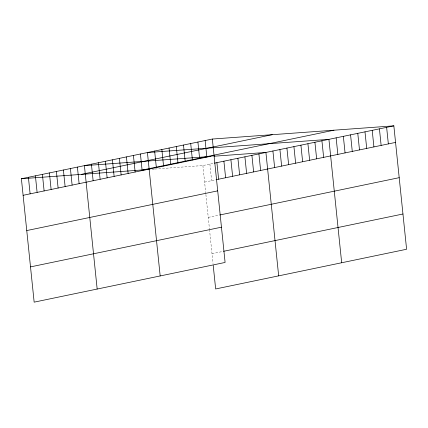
<?xml version="1.0" encoding="UTF-8"?>
<svg xmlns="http://www.w3.org/2000/svg" width="428" height="428" viewBox="0 0 428 428"><rect width="100%" height="100%" fill="white"/><g stroke="black" fill="none" stroke-linecap="round" stroke-linejoin="round"><path stroke-width="0.32" stroke-dasharray="2.14 1.6" d="M154.984 169.033L202.899 165.55L213.722 163.303M204.611 182.114L215.434 179.867M208.254 217.376L219.077 215.124M212.01 253.702L222.828 251.45M152.32 169.226L154.321 169.081M209.902 164.095L211.614 180.659M202.899 165.55L205.825 193.868M205.895 194.521L209.442 228.846M209.506 229.483L213.021 263.498"/><path stroke-width="0.64" d="M212.347 139.041L225.101 262.45L34.154 302.152L21.4 178.744L212.347 139.041L393.846 125.848L406.6 249.256L215.653 288.959L213.224 265.456M81.293 174.389L272.24 134.686M143.006 169.905L333.952 130.203M23.112 195.307L214.059 155.605M214.358 163.17L393.846 125.848M216.07 179.733L395.558 142.412M26.755 230.564L217.702 190.861M219.714 214.995L399.201 177.674M30.511 266.89L221.458 227.188M223.464 251.322L402.957 214M210.678 156.466L84.412 165.641L97.167 289.05M214.005 156.22L265.911 152.448L278.665 275.857M21.4 178.744L146.333 169.665M147.665 169.563L148.992 169.467M386.634 127.346L388.346 143.915M379.422 128.849L381.134 145.413M372.205 130.347L373.917 146.911M364.993 131.851L366.705 148.414M357.781 133.349L359.493 149.912M350.564 134.847L352.276 151.41M343.352 136.35L345.064 152.914M336.14 137.848L337.853 154.412M341.678 262.755L328.923 139.346L147.425 152.539L160.179 275.948M321.926 140.801L323.638 157.37M314.922 142.256L316.634 158.825M307.919 143.717L309.631 160.281M300.921 145.172L302.633 161.736M293.918 146.627L295.63 163.191M286.915 148.083L288.627 164.646M279.917 149.538L281.629 166.101M272.914 150.993L274.626 167.557M258.913 153.903L260.625 170.472M251.91 155.359L253.622 171.928M244.907 156.819L246.619 173.383M237.909 158.274L239.621 174.838M230.906 159.73L232.618 176.293M223.903 161.185L225.615 177.748M216.905 162.64L218.617 179.204M205.135 140.539L206.847 157.103M197.918 142.037L199.63 158.606M190.706 143.541L192.418 160.104M183.494 145.039L185.206 161.602M176.277 146.536L177.989 163.105M169.065 148.04L170.777 164.603M161.854 149.538L163.566 166.101M154.636 151.041L156.348 167.605M140.421 153.994L142.133 170.558M133.424 155.45L135.136 172.013M126.421 156.905L128.133 173.468M119.417 158.36L121.129 174.929M112.42 159.815L114.132 176.384M105.416 161.27L107.128 177.839M98.413 162.731L100.125 179.295M91.415 164.186L93.127 180.75M77.409 167.097L79.121 183.66M70.411 168.552L72.123 185.115M63.408 170.007L65.12 186.571M56.405 171.462L58.117 188.026M49.407 172.917L51.119 189.486M42.404 174.373L44.116 190.941M35.401 175.833L37.113 192.397M28.403 177.288L30.115 193.852"/></g></svg>
